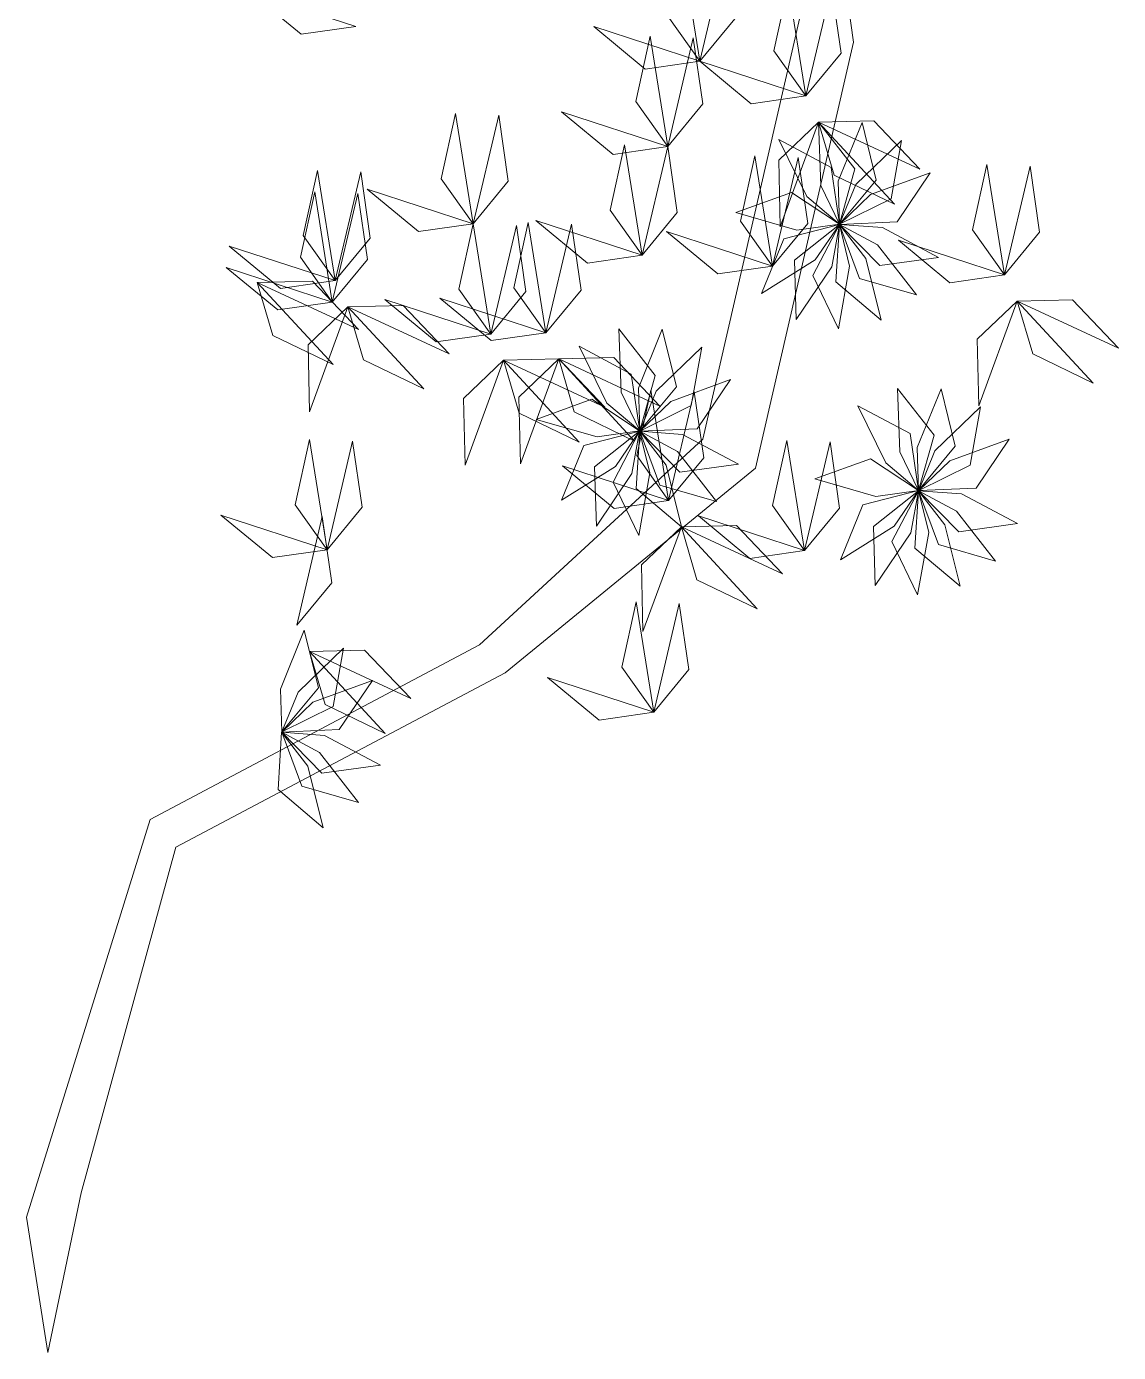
# Model space of a CAD drawing. Header units: inches. Extents: x -422522 to 22891, y -2973 to 414515.
# Drawn here: x 6952.4 to 7011, y 10542.1 to 10613.4 of the extents above; entities that cross this region are included whole.
import ezdxf

# ---------------------------------------------------------------- set-up
doc = ezdxf.new("R2010")
doc.units = ezdxf.units.IN
doc.header["$MEASUREMENT"] = 0
doc.layers.add('ARREDAMENTO', color=8, linetype='Continuous', lineweight=18)

msp = doc.modelspace()

# ---------------------------------------------------------------- linework, layer by layer
at = {"layer": 'ARREDAMENTO', "linetype": 'Continuous', "lineweight": 0}
msp.add_lwpolyline([(6993.962, 10614.072), (6988.696, 10591.2), (6976.7, 10580.147), (6959, 10570.771), (6952.353, 10549.399), (6953.499, 10542.137), (6955.293, 10550.721), (6960.382, 10569.272), (6978.081, 10578.648), (6991.518, 10589.641), (6996.784, 10612.513), (6994.552, 10628.477)], dxfattribs=at)
at = {"layer": 'ARREDAMENTO', "lineweight": 0}
for points in [[(6988.533, 10611.496), (6986.816, 10613.913), (6987.584, 10617.419), (6988.533, 10611.496)], [(6988.533, 10611.496), (6990.42, 10613.783), (6989.908, 10617.335), (6988.533, 10611.496)], [(6994.235, 10609.636), (6992.518, 10612.053), (6993.286, 10615.558), (6994.235, 10609.636)], [(6994.235, 10609.636), (6996.122, 10611.922), (6995.61, 10615.474), (6994.235, 10609.636)], [(6970.05, 10613.365), (6967.116, 10612.942), (6964.348, 10615.226), (6970.05, 10613.365)], [(6988.533, 10611.496), (6985.599, 10611.073), (6982.831, 10613.357), (6988.533, 10611.496)], [(6986.808, 10606.918), (6985.092, 10609.335), (6985.86, 10612.84), (6986.808, 10606.918)], [(6986.808, 10606.918), (6988.695, 10609.204), (6988.183, 10612.756), (6986.808, 10606.918)], [(6994.235, 10609.636), (6991.3, 10609.212), (6988.533, 10611.496), (6994.235, 10609.636)], [(6976.353, 10602.765), (6974.637, 10605.182), (6975.405, 10608.688), (6976.353, 10602.765)], [(6976.353, 10602.765), (6978.241, 10605.051), (6977.729, 10608.603), (6976.353, 10602.765)], [(6986.808, 10606.918), (6983.874, 10606.495), (6981.106, 10608.779), (6986.808, 10606.918)], [(6994.92, 10608.225), (6992.774, 10606.18), (6992.859, 10602.593), (6994.92, 10608.225)], [(6994.92, 10608.225), (6997.883, 10608.296), (7000.359, 10605.698), (6994.92, 10608.225)], [(6994.92, 10608.225), (6995.039, 10604.819), (6996.043, 10602.742), (6996.872, 10605.713), (6994.92, 10608.225)], [(6994.92, 10608.225), (6995.759, 10605.382), (6998.99, 10603.82), (6994.92, 10608.225)], [(6997.25, 10608.206), (6995.974, 10605.046), (6996.046, 10602.741), (6998.012, 10605.117), (6997.25, 10608.206)], [(6985.433, 10601.08), (6983.717, 10603.497), (6984.485, 10607.002), (6985.433, 10601.08)], [(6985.433, 10601.08), (6987.32, 10603.366), (6986.808, 10606.918), (6985.433, 10601.08)], [(6992.783, 10607.295), (6994.277, 10604.231), (6996.039, 10602.743), (6995.589, 10605.794), (6992.783, 10607.295)], [(6999.372, 10607.241), (6996.92, 10604.873), (6996.048, 10602.738), (6998.811, 10604.109), (6999.372, 10607.241)], [(6992.444, 10600.491), (6990.728, 10602.908), (6991.496, 10606.413), (6992.444, 10600.491)], [(6992.444, 10600.491), (6994.331, 10602.777), (6993.82, 10606.329), (6992.444, 10600.491)], [(6968.942, 10599.711), (6967.226, 10602.127), (6967.994, 10605.633), (6968.942, 10599.711)], [(6968.942, 10599.711), (6970.829, 10601.997), (6970.317, 10605.549), (6968.942, 10599.711)], [(7000.917, 10605.497), (6997.714, 10604.331), (6996.049, 10602.734), (6999.131, 10602.863), (7000.917, 10605.497)], [(7004.908, 10600.024), (7003.192, 10602.441), (7003.96, 10605.947), (7004.908, 10600.024)], [(7004.908, 10600.024), (7006.795, 10602.31), (7006.283, 10605.862), (7004.908, 10600.024)], [(6976.353, 10602.765), (6973.419, 10602.342), (6970.652, 10604.626), (6976.353, 10602.765)], [(6968.786, 10598.559), (6967.07, 10600.976), (6967.838, 10604.481), (6968.786, 10598.559)], [(6968.786, 10598.559), (6970.673, 10600.845), (6970.161, 10604.397), (6968.786, 10598.559)], [(6990.471, 10603.365), (6993.748, 10602.426), (6996.033, 10602.739), (6993.464, 10604.446), (6990.471, 10603.365)], [(6977.302, 10596.843), (6975.585, 10599.26), (6976.353, 10602.765), (6977.302, 10596.843)], [(6977.302, 10596.843), (6979.189, 10599.129), (6978.677, 10602.681), (6977.302, 10596.843)], [(6980.265, 10596.913), (6978.549, 10599.33), (6979.317, 10602.836), (6980.265, 10596.913)], [(6985.433, 10601.08), (6982.499, 10600.657), (6979.731, 10602.941), (6985.433, 10601.08)], [(6980.265, 10596.913), (6982.153, 10599.2), (6981.641, 10602.752), (6980.265, 10596.913)], [(6991.845, 10599.017), (6994.735, 10600.824), (6996.032, 10602.731), (6993.044, 10601.965), (6991.845, 10599.017)], [(6993.719, 10597.632), (6995.625, 10600.458), (6996.033, 10602.728), (6993.616, 10600.812), (6993.719, 10597.632)], [(6995.995, 10597.129), (6996.586, 10600.486), (6996.036, 10602.726), (6994.607, 10599.992), (6995.995, 10597.129)], [(6998.278, 10597.595), (6997.454, 10600.902), (6996.04, 10602.725), (6995.846, 10599.646), (6998.278, 10597.595)], [(7000.175, 10598.95), (6998.076, 10601.635), (6996.044, 10602.725), (6997.118, 10599.834), (7000.175, 10598.95)], [(7001.357, 10600.958), (6998.347, 10602.558), (6996.047, 10602.727), (6998.205, 10600.523), (7001.357, 10600.958)], [(6992.444, 10600.491), (6989.51, 10600.068), (6986.742, 10602.352), (6992.444, 10600.491)], [(7004.908, 10600.024), (7001.974, 10599.601), (6999.206, 10601.885), (7004.908, 10600.024)], [(6968.942, 10599.711), (6966.008, 10599.287), (6963.24, 10601.571), (6968.942, 10599.711)], [(6968.786, 10598.559), (6965.852, 10598.136), (6963.084, 10600.42), (6968.786, 10598.559)], [(6964.754, 10599.609), (6967.718, 10599.68), (6970.194, 10597.082), (6964.754, 10599.609)], [(6964.754, 10599.609), (6965.593, 10596.766), (6968.824, 10595.203), (6964.754, 10599.609)], [(6969.627, 10598.3), (6967.481, 10596.255), (6967.566, 10592.668), (6969.627, 10598.3)], [(6969.627, 10598.3), (6972.591, 10598.371), (6975.067, 10595.773), (6969.627, 10598.3)], [(6969.627, 10598.3), (6970.466, 10595.457), (6973.697, 10593.894), (6969.627, 10598.3)], [(6977.302, 10596.843), (6974.368, 10596.42), (6971.6, 10598.704), (6977.302, 10596.843)], [(6980.265, 10596.913), (6977.331, 10596.49), (6974.564, 10598.774), (6980.265, 10596.913)], [(7005.593, 10598.614), (7003.447, 10596.569), (7003.532, 10592.981), (7005.593, 10598.614)], [(7005.593, 10598.614), (7008.557, 10598.685), (7011.033, 10596.087), (7005.593, 10598.614)], [(7005.593, 10598.614), (7006.432, 10595.771), (7009.663, 10594.208), (7005.593, 10598.614)], [(6984.184, 10597.121), (6984.303, 10593.715), (6985.307, 10591.638), (6986.137, 10594.609), (6984.184, 10597.121)], [(6986.514, 10597.102), (6985.238, 10593.942), (6985.31, 10591.637), (6987.276, 10594.013), (6986.514, 10597.102)], [(6982.047, 10596.191), (6983.541, 10593.127), (6985.303, 10591.638), (6984.853, 10594.69), (6982.047, 10596.191)], [(6988.636, 10596.137), (6986.184, 10593.769), (6985.312, 10591.634), (6988.075, 10593.005), (6988.636, 10596.137)], [(6977.987, 10595.433), (6975.841, 10593.388), (6975.926, 10589.8), (6977.987, 10595.433)], [(6977.987, 10595.433), (6980.951, 10595.503), (6983.427, 10592.906), (6977.987, 10595.433)], [(6977.987, 10595.433), (6978.826, 10592.589), (6982.057, 10591.027), (6977.987, 10595.433)], [(6980.951, 10595.503), (6978.805, 10593.458), (6978.89, 10589.871), (6980.951, 10595.503)], [(6980.951, 10595.503), (6983.914, 10595.574), (6986.39, 10592.976), (6980.951, 10595.503)], [(6980.951, 10595.503), (6981.79, 10592.66), (6985.02, 10591.097), (6980.951, 10595.503)], [(6990.181, 10594.392), (6986.978, 10593.227), (6985.313, 10591.63), (6988.395, 10591.759), (6990.181, 10594.392)], [(6999.166, 10593.924), (6999.285, 10590.518), (7000.289, 10588.441), (7001.119, 10591.412), (6999.166, 10593.924)], [(7001.497, 10593.905), (7000.22, 10590.745), (7000.293, 10588.439), (7002.259, 10590.816), (7001.497, 10593.905)], [(6979.735, 10592.261), (6983.012, 10591.322), (6985.297, 10591.635), (6982.728, 10593.342), (6979.735, 10592.261)], [(6986.857, 10587.901), (6985.141, 10590.318), (6985.909, 10593.824), (6986.857, 10587.901)], [(6986.857, 10587.901), (6988.744, 10590.187), (6988.232, 10593.739), (6986.857, 10587.901)], [(6997.03, 10592.994), (6998.524, 10589.93), (7000.286, 10588.441), (6999.835, 10591.493), (6997.03, 10592.994)], [(7003.618, 10592.94), (7001.167, 10590.572), (7000.295, 10588.436), (7003.058, 10589.808), (7003.618, 10592.94)], [(6968.503, 10585.259), (6966.787, 10587.676), (6967.555, 10591.182), (6968.503, 10585.259)], [(6968.503, 10585.259), (6970.39, 10587.545), (6969.878, 10591.097), (6968.503, 10585.259)], [(6981.109, 10587.913), (6983.999, 10589.72), (6985.296, 10591.627), (6982.308, 10590.86), (6981.109, 10587.913)], [(6982.983, 10586.528), (6984.889, 10589.354), (6985.297, 10591.624), (6982.88, 10589.708), (6982.983, 10586.528)], [(6985.259, 10586.025), (6985.851, 10589.382), (6985.3, 10591.622), (6983.871, 10588.888), (6985.259, 10586.025)], [(6987.542, 10586.491), (6986.718, 10589.798), (6985.304, 10591.621), (6985.11, 10588.542), (6987.542, 10586.491)], [(6989.439, 10587.845), (6987.34, 10590.531), (6985.308, 10591.621), (6986.383, 10588.73), (6989.439, 10587.845)], [(6990.621, 10589.854), (6987.611, 10591.454), (6985.311, 10591.623), (6987.469, 10589.419), (6990.621, 10589.854)], [(6994.162, 10585.21), (6992.446, 10587.627), (6993.214, 10591.133), (6994.162, 10585.21)], [(7005.164, 10591.195), (7001.961, 10590.029), (7000.296, 10588.433), (7003.378, 10588.562), (7005.164, 10591.195)], [(6994.162, 10585.21), (6996.049, 10587.496), (6995.537, 10591.048), (6994.162, 10585.21)], [(6986.857, 10587.901), (6983.923, 10587.478), (6981.155, 10589.762), (6986.857, 10587.901)], [(6994.718, 10589.064), (6997.994, 10588.124), (7000.279, 10588.437), (6997.71, 10590.144), (6994.718, 10589.064)], [(6996.091, 10584.716), (6998.982, 10586.522), (7000.278, 10588.43), (6997.291, 10587.663), (6996.091, 10584.716)], [(6997.966, 10583.331), (6999.871, 10586.157), (7000.28, 10588.427), (6997.863, 10586.511), (6997.966, 10583.331)], [(7000.241, 10582.828), (7000.833, 10586.184), (7000.283, 10588.424), (6998.854, 10585.691), (7000.241, 10582.828)], [(7002.525, 10583.294), (7001.7, 10586.601), (7000.286, 10588.423), (7000.093, 10585.345), (7002.525, 10583.294)], [(7004.422, 10584.648), (7002.323, 10587.334), (7000.29, 10588.424), (7001.365, 10585.533), (7004.422, 10584.648)], [(7005.603, 10586.657), (7002.594, 10588.257), (7000.293, 10588.426), (7002.451, 10586.222), (7005.603, 10586.657)], [(6968.503, 10585.259), (6965.569, 10584.836), (6962.801, 10587.12), (6968.503, 10585.259)], [(6966.872, 10581.197), (6968.759, 10583.483), (6968.247, 10587.035), (6966.872, 10581.197)], [(6994.162, 10585.21), (6991.228, 10584.787), (6988.46, 10587.071), (6994.162, 10585.21)], [(6987.542, 10586.491), (6985.396, 10584.446), (6985.481, 10580.858), (6987.542, 10586.491)], [(6987.542, 10586.491), (6990.506, 10586.561), (6992.982, 10583.964), (6987.542, 10586.491)], [(6987.542, 10586.491), (6988.382, 10583.648), (6991.612, 10582.085), (6987.542, 10586.491)], [(6986.058, 10576.532), (6984.342, 10578.949), (6985.11, 10582.454), (6986.058, 10576.532)], [(6986.058, 10576.532), (6987.945, 10578.818), (6987.433, 10582.37), (6986.058, 10576.532)], [(6967.274, 10580.935), (6965.997, 10577.775), (6966.07, 10575.47), (6968.036, 10577.846), (6967.274, 10580.935)], [(6969.395, 10579.97), (6966.944, 10577.602), (6966.072, 10575.467), (6968.835, 10576.838), (6969.395, 10579.97)], [(6967.557, 10579.787), (6970.521, 10579.857), (6972.997, 10577.26), (6967.557, 10579.787)], [(6967.557, 10579.787), (6968.397, 10576.944), (6971.627, 10575.381), (6967.557, 10579.787)], [(6986.058, 10576.532), (6983.124, 10576.109), (6980.356, 10578.393), (6986.058, 10576.532)], [(6970.941, 10578.226), (6967.738, 10577.06), (6966.073, 10575.463), (6969.155, 10575.592), (6970.941, 10578.226)], [(6968.302, 10570.324), (6967.477, 10573.631), (6966.064, 10575.454), (6965.87, 10572.375), (6968.302, 10570.324)], [(6970.199, 10571.678), (6968.1, 10574.364), (6966.067, 10575.454), (6967.142, 10572.563), (6970.199, 10571.678)], [(6971.38, 10573.687), (6968.371, 10575.287), (6966.07, 10575.456), (6968.228, 10573.252), (6971.38, 10573.687)]]:
    msp.add_lwpolyline(points, dxfattribs=at)

doc.saveas('drawing.dxf')
